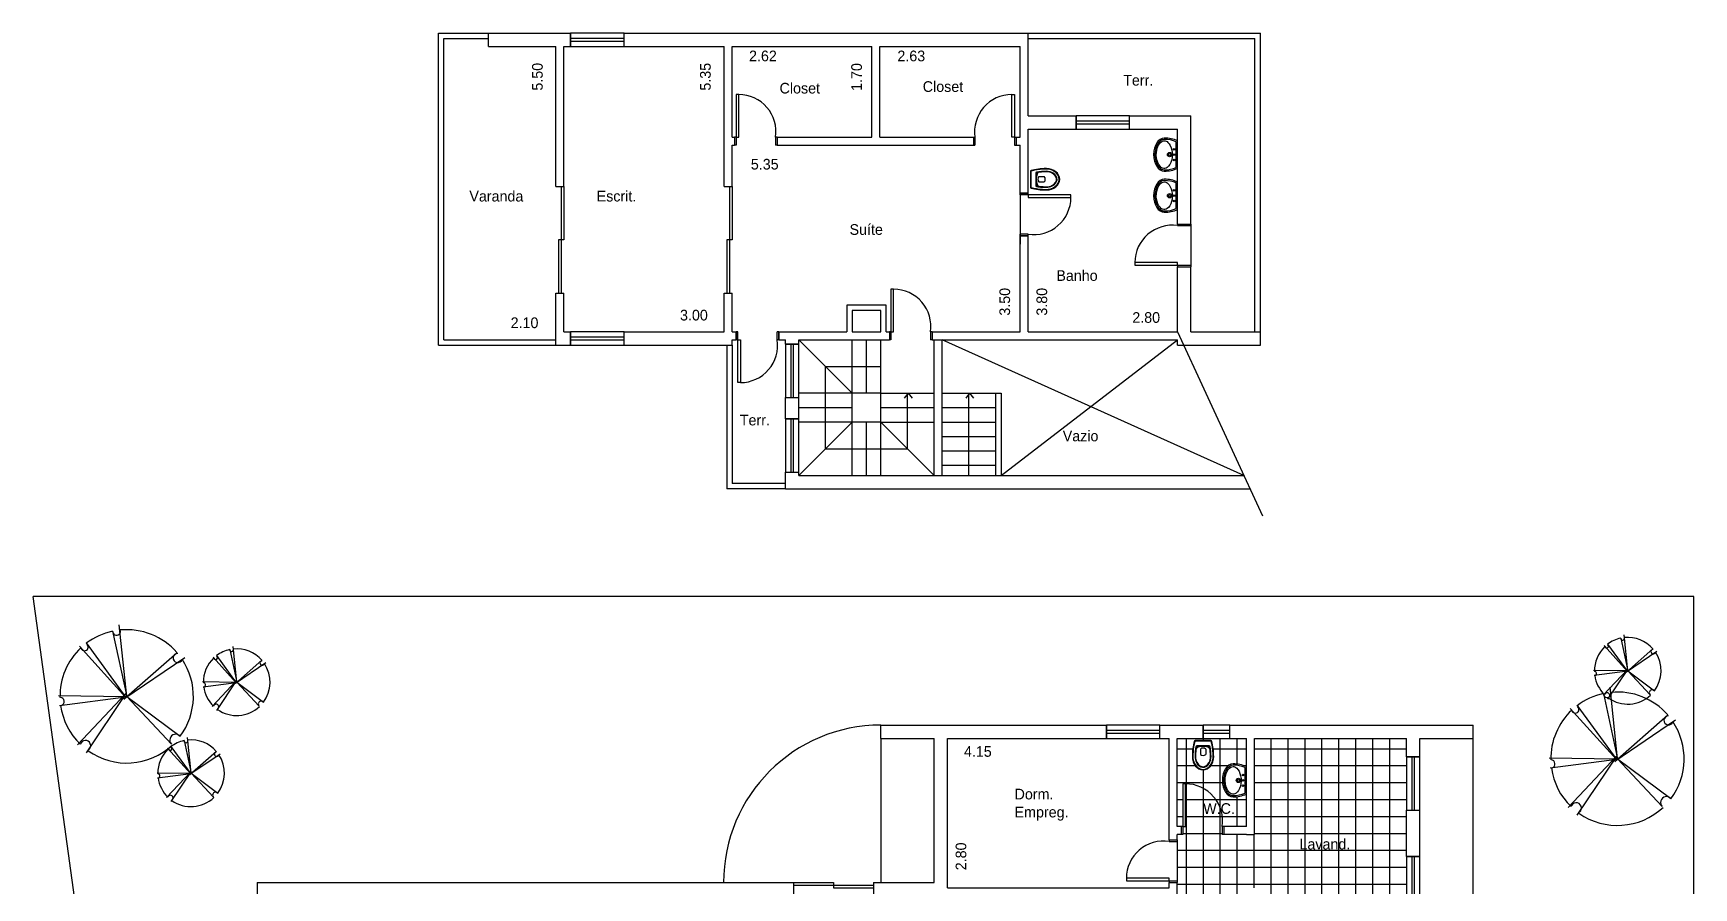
# Model space of a CAD drawing. Extents: x 1.9 to 40.3, y 0.1 to 41.
# Drawn here: x 1.94 to 33.06, y 25.03 to 41.05 of the extents above; entities that cross this region are included whole.
import ezdxf

# ---------------------------------------------------------------- set-up
doc = ezdxf.new("R2010")
doc.units = 0
doc.layers.get('0').update_dxf_attribs({"linetype": 'CONTINUOUS'})
doc.layers.get('DEFPOINTS').update_dxf_attribs({"linetype": 'CONTINUOUS'})
for name, color, linetype in [('ARV', 3, 'CONTINUOUS'), ('BLOCO', 5, 'CONTINUOUS'), ('BLOCOS', 5, 'CONTINUOUS'), ('CINZA', 8, 'CONTINUOUS'), ('HACHURA', 1, 'CONTINUOUS'), ('JARDIM', 3, 'CONTINUOUS'), ('PAREDE', 7, 'CONTINUOUS')]:
    doc.layers.add(name, color=color, linetype=linetype)
doc.styles.add('PADRÃO', font='', dxfattribs={"height": 0.2})
doc.styles.get('PADRÃO').set_extended_font_data('AvantGarde Bk BT')
doc.dimstyles.new('PADRÃOS', dxfattribs={"dimtxt": 0.15, "dimasz": 0.1, "dimexe": 1.25, "dimexo": 0.625, "dimgap": 0.1, "dimtad": 0, "dimjust": 1, "dimzin": 1, "dimdsep": 46, "dimtxsty": 'PADRÃO', "dimcen": 2.5, "dimse1": 1, "dimse2": 1, "dimsd1": 1, "dimsd2": 1, "dimclrt": 1, "dimadec": 0, "dimazin": 0, "dimtfac": 1, "dimtdec": 4, "dimtmove": 0, "dimatfit": 3, "dimfxl": 1, "dimtolj": 1, "dimtzin": 0, "dimarcsym": 0})

# ---------------------------------------------------------------- blocks, each defined once
blk = doc.blocks.new('SETA')
at = {"layer": 'PAREDE', "ltscale": 0.015}
for q in [(-0.07329951123824685, -0.09103539160554419), (0.07329951123824685, -0.09103539160554419)]:
    blk.add_line((0, 0), q, dxfattribs=at)
blk = doc.blocks.new('J1')
at = {"layer": 'BLOCO'}
for p, q in [((0, 0.25), (0, 0)), ((1, 0.25), (0, 0.25)), ((1, 0.1500000000000057), (0, 0.1500000000000057)), ((0, 0.09999999999999432), (1, 0.09999999999999432)), ((0, 0), (1, 0)), ((1, 0), (1, 0.25))]:
    blk.add_line(p, q, dxfattribs=at)
blk = doc.blocks.new('J50')
at = {"layer": 'BLOCO'}
for p, q in [((0, 0.25), (0, 0)), ((0.5, 0.25), (0, 0.25)), ((0.5, 0.1500000000000057), (0, 0.1500000000000057)), ((0, 0.09999999999999432), (0.5, 0.09999999999999432)), ((0, 0), (0.5, 0)), ((0.5, 0), (0.5, 0.25))]:
    blk.add_line(p, q, dxfattribs=at)
blk = doc.blocks.new('P80D15')
at = {"layer": 'BLOCO', "ltscale": 0.015}
for p, q in [((0, 0.1500000000000057), (0, 0)), ((0, 0.1500000000000341), (0.03000000000000114, 0.1500000000000341)), ((0, 2.842170943040401e-14), (0.03000000000000114, 0)), ((0.03000000000000114, 0.1500000000000057), (0.03000000000000114, 0)), ((0.7700000000000102, 0.1500000000000057), (0.7700000000000102, 0)), ((0.7700000000000102, 0.1500000000000057), (0.8000000000000114, 0.1500000000000057)), ((0.7699999999999818, 0), (0.8000000000000114, 0)), ((0.8000000000000114, 0.1500000000000057), (0.8000000000000114, 0))]:
    blk.add_line(p, q, dxfattribs=at)
at = {"layer": 'BLOCO'}
blk.add_lwpolyline([(0.7700000000000102, 0.1500000000000057), (0.7199999999999989, 0.1500000000000057), (0.7199999999999989, 0.950000000000017), (0.7700000000000102, 0.950000000000017)], close=True, dxfattribs=at)
at = {"layer": 'BLOCO', "ltscale": 0.015}
blk.add_arc((0.7199999999999989, 0.2524375000000134), 0.6975625000000036, 89.99999999999959, 188.444460412286, dxfattribs=at)
blk = doc.blocks.new('P80E15')
at = {"layer": 'BLOCO', "ltscale": 0.015}
for p, q in [((0.03000000000000114, 0.1500000000000057), (0, 0.1500000000000057)), ((0, 0.1500000000000057), (0, 0)), ((0.03000000000000114, 2.842170943040401e-14), (0, 0)), ((0.03000000000000114, 0.1500000000000057), (0.03000000000000114, 0)), ((0.8000000000000114, 0.1500000000000341), (0.7700000000000102, 0.1500000000000341)), ((0.7700000000000102, 0.1500000000000057), (0.7700000000000102, 0)), ((0.8000000000000114, 2.842170943040401e-14), (0.7700000000000102, 5.684341886080801e-14)), ((0.8000000000000114, 0.1500000000000057), (0.8000000000000114, 0))]:
    blk.add_line(p, q, dxfattribs=at)
at = {"layer": 'BLOCO'}
blk.add_lwpolyline([(0.03000000000000114, 0.1500000000000057), (0.0800000000000125, 0.1500000000000057), (0.0800000000000125, 0.950000000000017), (0.03000000000000114, 0.950000000000017)], close=True, dxfattribs=at)
at = {"layer": 'BLOCO', "ltscale": 0.015}
blk.add_arc((0.0800000000000125, 0.2524375000000134), 0.6975625000000036, 351.555539587714, 90.00000000000041, dxfattribs=at)
blk = doc.blocks.new('P80E25')
at = {"layer": 'BLOCO', "ltscale": 0.015}
for p, q in [((0.03000000000000114, 0.25), (0, 0.25)), ((0, 0.25), (0, 0)), ((0.8000000000000114, 2.842170943040401e-14), (0, 0)), ((0.03000000000000114, 0.25), (0.03000000000000114, 0)), ((0.8000000000000114, 0.2500000000000284), (0.7700000000000102, 0.2500000000000284)), ((0.7700000000000102, 0.25), (0.7700000000000102, 2.842170943040401e-14)), ((0.8000000000000114, 0.25), (0.8000000000000114, 2.842170943040401e-14))]:
    blk.add_line(p, q, dxfattribs=at)
at = {"layer": 'BLOCO'}
blk.add_lwpolyline([(0.03000000000000114, 0.25), (0.0800000000000125, 0.25), (0.0800000000000125, 1.050000000000011), (0.03000000000000114, 1.050000000000011)], close=True, dxfattribs=at)
at = {"layer": 'BLOCO', "ltscale": 0.015}
blk.add_arc((0.0800000000000125, 0.3524375000000077), 0.6975625000000036, 351.555539587714, 90.00000000000041, dxfattribs=at)
blk = doc.blocks.new('A_03')
at = {"layer": 'ARV'}
for p, q in [((-0.1642795977368223, 0.6668615598597967), (-0.032337625504681, 0.05443275957492233)), ((-0.032337625504681, 0.05443275957492233), (-0.1019798469358193, 0.7261946558607519)), ((-0.03968009613487311, 0.04386405184976638), (-0.4757783517417806, 0.5259454568575279)), ((-0.4134786009408344, 0.5556120048580055), (-0.03968009613487311, 0.04386405184976638)), ((-0.05748002493510285, 0.02903077784952757), (0.4409179814728645, 0.4666123608565726)), ((0.5121176966740109, 0.4146959018557368), (-0.05748002493510285, 0.02903077784952757)), ((-0.03968009613487311, 0.05128068884988579), (-0.6715775685449898, 0.0586973258500052)), ((-0.6626776041447897, -0.0303023181514277), (-0.03968009613487311, 0.05128068884988579)), ((-0.493578280542124, -0.4011341681573413), (-0.03968009613487311, 0.08094723685036342)), ((-0.03968009613487311, 0.08094723685036342), (-0.4134786009408344, -0.4753005381585353)), ((-0.032337625504681, 0.05443275957492233), (0.4676178746732944, -0.3195511611560278)), ((0.3875181950720048, -0.3937175311572219), (-0.032337625504681, 0.05443275957492233))]:
    blk.add_line(p, q, dxfattribs=at)
for centre, radius, start, end in [((-0.032337625504681, 0.05443275957492233), 0.625, 102.1580021321499, 127.2525657253544), ((-0.1274007985194316, 0.6640590258750763), 0.0369851325325624, 175.6542691674021, 19.69378780220451), ((-0.032337625504681, 0.05443275957492233), 0.625, 41.05407258653979, 95.53111248444131), ((-0.032337625504681, 0.05443275957492233), 0.625, 133.2426416252084, 180.9743240911506), ((-0.4268285475410494, 0.5158291639893946), 0.03342961899939723, 201.2820980855948, 48.27356464714219), ((0.4457326779623259, 0.4136262157234682), 0.04269394024099429, 89.20944815037899, 344.6285751873363), ((-0.032337625504681, 0.05443275957492233), 0.625, 323.20224696077, 33.82113850428491), ((-0.655096152989131, 0.006088647395870339), 0.03779840815212959, 285.684587972767, 88.0009588524843), ((-0.032337625504681, 0.05443275957492233), 0.625, 187.8759657920728, 225.8833292057394), ((0.4262195554180721, -0.3551779883457584), 0.05461768626331568, 40.71483655850493, 224.8799671179474), ((-0.4191915611808099, -0.4078929817018206), 0.04974913855978236, 310.6567489998404, 163.4448207669662), ((-0.032337625504681, 0.05443275957492233), 0.625, 234.6714608478307, 313.1329856187737)]:
    blk.add_arc(centre, radius, start, end, dxfattribs=at)
blk = doc.blocks.new('VASOSAN')
at = {"layer": 'BLOCOS'}
for p, q in [((-0.1449592708755176, 0.04000000000002046), (0.1449618675667352, 0.04000000000002046)), ((-0.144958964094414, 0.05000000000001137), (0.144958964094414, 0.05000000000001137)), ((-0.1156907586723577, 0.1400000000000148), (0.1156608751354042, 0.1400000000000148)), ((-0.1156899891503542, 0.1500000000000057), (0.1156563640565906, 0.1500000000000057)), ((-0.04999870165021036, 0.1999637913173729), (-0.04999870165021036, 0.300036208682684)), ((0.05000129834978395, 0.2000000000000171), (0.05000129834978395, 0.3000000000000398))]:
    blk.add_line(p, q, dxfattribs=at)
for centre, radius, start, end in [((-1.681254687468936e-05, 0.2500000000000284), 0.07072348561596478, 44.98962509969003, 134.9688828081831), ((-0.1449592708755176, 0.06000000000784667), 0.02, 195.5363314444965, 269.9999999879495), ((-0.1449589640944282, 0.0600000000000307), 0.01, 195.5346797106506, 270), ((-0.1156907586724003, 0.1599999999999966), 0.02, 189.3867869031125, 270.0000000001221), ((-0.1156899891503826, 0.1599999999999113), 0.01, 189.3843767903272, 270.0000000002443), ((-1.681254687468936e-05, 0.2500000000000284), 0.07072348561596478, 225.0311171918169, 315.01037490031), ((0.1156563640566048, 0.1599999999999397), 0.01, 269.9999999999185, 350.5758748885445), ((0.1156608751354185, 0.1600000000000534), 0.02, 269.9999999999593, 350.5771305827586), ((0.1449589640941156, 0.06000000000059913), 0.01, 270.0000000017912, 344.483103753554), ((0.1449618675666784, 0.06000000000008754), 0.02, 270.0000000001221, 344.463668535786)]:
    blk.add_arc(centre, radius, start, end, dxfattribs=at)
for centre, major_axis, ratio, start_param, end_param in [((1.298349786793551e-06, 0.3400000000000034), (0, 0.25), 0.8000000000000114, 4.71238898038469, 7.853981633974483), ((1.298349786793551e-06, 0.3400000000000034), (0, 0.5), 0.4000000000000057, 1.570796326794897, 2.178171401941273), ((1.298349786793551e-06, 0.3400000000000034), (0, 0.5), 0.4000000000000057, 4.10501390519934, 4.71238898038469), ((3.162615456631102e-06, 0.2000000000000171), (-0.1315416254084454, 0), 0.380107846735427, 0, 3.141592653589793)]:
    blk.add_ellipse(centre, major_axis=major_axis, ratio=ratio, start_param=start_param, end_param=end_param, dxfattribs=at)
for points, knots in [([(0.1900012983497845, 0.3400000000000034), (0.1900012983497845, 0.3848761319792686), (0.1797393390216371, 0.4296688513161939), (0.1275724019719462, 0.5345347987748141), (0.06728061332151469, 0.5774883381547511), (-0.05557463358574921, 0.5822833263597715), (-0.1176873313140447, 0.5442092108278018), (-0.1772271428546759, 0.4396819034496957), (-0.1899987016502109, 0.3899119131999385), (-0.1899987016502109, 0.3400000000000034)], [4.71238898038469, 4.71238898038469, 4.71238898038469, 4.71238898038469, 5.268704666077937, 5.268704666077937, 6.251971787216637, 6.251971787216637, 7.235238908355337, 7.235238908355337, 7.853981633974483, 7.853981633974483, 7.853981633974483, 7.853981633974483]), ([(-0.1899987016502109, 0.3400000000000034), (-0.1899987016502109, 0.2628456380244302), (-0.1826597402104682, 0.1857481592563204), (-0.1646350625580055, 0.0962993025843275), (-0.1598779088782436, 0.07633152029333701), (-0.1545936493339752, 0.05732178411361133)], [1.570796326794897, 1.570796326794897, 1.570796326794897, 1.570796326794897, 2.037455774227855, 2.037455774227855, 2.178171373096618, 2.178171373096618, 2.178171373096618, 2.178171373096618]), ([(0.1500012983497925, 0.3400000000000034), (0.1500012983497925, 0.3788440209133057), (0.1410350669412708, 0.4175642631073231), (0.09785548235792874, 0.5046356523495774), (0.05186252916044509, 0.5365242863162791), (-0.035906470330346, 0.5428969122828846), (-0.08268716521656927, 0.5186239494114204), (-0.136675398657502, 0.4336095243094746), (-0.1499987016502189, 0.3869668551708401), (-0.1499987016502189, 0.3400000000000034)], [4.71238898038469, 4.71238898038469, 4.71238898038469, 4.71238898038469, 5.267303564860582, 5.267303564860582, 6.225165062483076, 6.225165062483076, 7.18302656010557, 7.18302656010557, 7.853981633974483, 7.853981633974483, 7.853981633974483, 7.853981633974483]), ([(0.1400012983497874, 0.3400000000000034), (0.1400012983497874, 0.3772837390730786), (0.1313244408788421, 0.4146147677288923), (0.08614040026922964, 0.5057958350239744), (0.03502463044166859, 0.5349710805647021), (-0.04931088296146413, 0.5246485128546965), (-0.08846614740087944, 0.4978919085569657), (-0.1301770436703151, 0.4186244413023701), (-0.139998701650228, 0.3793231752999873), (-0.139998701650228, 0.3400000000000034)], [4.71238898038469, 4.71238898038469, 4.71238898038469, 4.71238898038469, 5.266984672173268, 5.266984672173268, 6.376176055750425, 6.376176055750425, 7.268653195712185, 7.268653195712185, 7.853981633974483, 7.853981633974483, 7.853981633974483, 7.853981633974483]), ([(0.1255213970934932, 0.158362586435743), (0.1304959230626253, 0.1883329397418549), (0.1342856674288981, 0.2197754344096836), (0.1388984311594896, 0.280892952358073), (0.1400012983497874, 0.3104504303007616), (0.1400012983497874, 0.3400000000000034)], [4.319424209334854, 4.319424209334854, 4.319424209334854, 4.319424209334854, 4.526146784234752, 4.526146784234752, 4.71238898038469, 4.71238898038469, 4.71238898038469, 4.71238898038469]), ([(0.1353910129756457, 0.1567256052765629), (0.1406375926198677, 0.1883393074453181), (0.1445703338030171, 0.2215366219332111), (0.1489940345178695, 0.2833246268364178), (0.1500012983497925, 0.3116621455754114), (0.1500012983497925, 0.3400000000000034)], [4.319414935773391, 4.319414935773391, 4.319414935773391, 4.319414935773391, 4.53527739023095, 4.53527739023095, 4.71238898038469, 4.71238898038469, 4.71238898038469, 4.71238898038469]), ([(0.1545944801337669, 0.0573247746568768), (0.1714080019636555, 0.1178830224408784), (0.1827947395838834, 0.188231392050767), (0.1891612343353728, 0.2873542333339003), (0.1900012983497845, 0.3136769834079587), (0.1900012983497845, 0.3400000000000034)], [4.105016649121983, 4.105016649121983, 4.105016649121983, 4.105016649121983, 4.553177186481221, 4.553177186481221, 4.71238898038469, 4.71238898038469, 4.71238898038469, 4.71238898038469])]:
    blk.add_open_spline(points, degree=3, knots=knots, dxfattribs=at)
for points in [[(-0.1499987016502189, 0.3400000000000034), (-0.1499987016502189, 0.2771333061211863), (-0.1449377691834997, 0.2142947379843179), (-0.1354229546785177, 0.1567380311504962)], [(-0.1399987016502138, 0.3400000000000034), (-0.1399987016502138, 0.2776703725988909), (-0.1349701841103865, 0.2153313553609451), (-0.1255561557510418, 0.1583694305881238)]]:
    blk.add_open_spline(points, degree=3, dxfattribs=at)
blk = doc.blocks.new('LAVAT')
at = {"layer": 'BLOCOS'}
for p, q in [((-0.2573623180961135, 0), (0.2573623180960993, 0)), ((-0.2410322495695425, 0.02500000000000568), (0.2410322495695283, 0.02500000000000568))]:
    blk.add_line(p, q, dxfattribs=at)
for centre, radius in [((-0.09999999999999432, 0.06499999999999773), 0.015), ((-2.842170943040401e-14, 0.1500000000000057), 0.04), ((-2.842170943040401e-14, 0.1500000000000057), 0.02), ((0, 0.06499999999999773), 0.015), ((0.09999999999999432, 0.06499999999999773), 0.015)]:
    blk.add_circle(centre, radius, dxfattribs=at)
for centre, radius, start, end in [((0.3099999999999739, 0.25), 0.6200000000000045, 180, 203.779994731564), ((0.3099999999999739, 0.25), 0.5951987399818819, 180.0000000000055, 202.2113997706397), ((-0.3099999999999739, 0.25), 0.5951987399818819, 337.7886002293573, 359.9999999999946), ((-0.3099999999999739, 0.25), 0.6200000000000045, 336.2200052684331, 7.016477563892661e-15)]:
    blk.add_arc(centre, radius, start, end, dxfattribs=at)
blk.add_ellipse((-2.842170943040401e-14, 0.25), major_axis=(0.3100000000000023, 0), ratio=0.645161290322576, start_param=0, end_param=3.141592653589793, dxfattribs=at)
for points, knots in [([(0.2849999999999824, 0.2500000000000284), (0.2849999999999682, 0.300317964642403), (0.2452497040517159, 0.3541887687748044), (0.1008916727811169, 0.4227595909021034), (3.167234224576987e-05, 0.4339558931305021), (-0.1743068501371283, 0.3989778962069579), (-0.2442601782461509, 0.3532994974840165), (-0.2803506487652356, 0.2860131679577762), (-0.2851229441039038, 0.2679846562883483), (-0.285198739981908, 0.2499999999999716)], [0, 0, 0, 0, 0.9361481793933827, 0.9361481793933827, 1.872296358786765, 1.872296358786765, 2.808444538180148, 2.808444538180148, 3.13938546545754, 3.13938546545754, 3.13938546545754, 3.13938546545754]), ([(0.2599999999999625, 0.2500000000000284), (0.2599999999999625, 0.2784978981889878), (0.242078010852012, 0.3126567214920613), (0.1643569005752425, 0.3704649949829673), (0.1030052039381815, 0.3920693254798095), (-0.02877373062847255, 0.4037223597623836), (-0.0976825814684048, 0.3936467971219031), (-0.2034406750199054, 0.3477822861136133), (-0.2396263539294523, 0.3143366745038918), (-0.2661732608932681, 0.2526194074667387), (-0.2627272874450739, 0.2240541362115209), (-0.2158391141528142, 0.162032776211305), (-0.168127663237712, 0.1314918993692231), (-0.04805875393354597, 0.09792981637818343), (0.02266607553652022, 0.095757041570522), (0.1477154277714732, 0.1225128520000851), (0.2007272141554637, 0.1503951910720218), (0.2508407150234859, 0.2045307616155014), (0.2599999999999767, 0.2286312563089723), (0.2599999999999625, 0.2500000000000284)], [0, 0, 0, 0, 0.718091798041799, 0.718091798041799, 1.436183596083598, 1.436183596083598, 2.154275394125397, 2.154275394125397, 2.872367192167196, 2.872367192167196, 3.590458990208995, 3.590458990208995, 4.308550788250794, 4.308550788250794, 5.026642586292593, 5.026642586292593, 5.744734384334392, 5.744734384334392, 6.283185307179586, 6.283185307179586, 6.283185307179586, 6.283185307179586])]:
    blk.add_open_spline(points, degree=3, knots=knots, dxfattribs=at)
blk = doc.blocks.new('*D28')
at = {"layer": 'DEFPOINTS', "color": 0, "linetype": 'ByBlock', "ltscale": 0.015}
for p in [(153.880258217365, 158.2608047882323), (153.880258217365, 157.9920569253073), (156.680258217365, 157.9920569253074)]:
    blk.add_point(p, dxfattribs=at)
at = {"color": 1, "linetype": 'ByBlock', "ltscale": 0.015, "insert": (156.0911785470354, 158.2608047882323), "char_height": 0.2, "attachment_point": 5, "style": 'PADRÃO'}
blk.add_mtext('\\A1;2.80', dxfattribs=at)
blk = doc.blocks.new('*D29')
at = {"layer": 'DEFPOINTS', "color": 0, "linetype": 'ByBlock', "ltscale": 0.015}
for p in [(153.880258217365, 161.7920569253073), (154.1366863640837, 161.7920569253073), (153.880258217365, 157.9920569253073)]:
    blk.add_point(p, dxfattribs=at)
at = {"color": 1, "linetype": 'ByBlock', "ltscale": 0.015, "insert": (154.1366863640837, 158.5567547275051), "char_height": 0.2, "attachment_point": 5, "rotation": 90, "style": 'PADRÃO'}
blk.add_mtext('\\A1;3.80', dxfattribs=at)
blk = doc.blocks.new('*D30')
at = {"layer": 'DEFPOINTS', "color": 0, "linetype": 'ByBlock', "ltscale": 0.015}
for p in [(148.330258217365, 163.3420569253073), (150.9523130632824, 163.3420569253073), (150.9523130632824, 163.1643175861527)]:
    blk.add_point(p, dxfattribs=at)
at = {"color": 1, "linetype": 'ByBlock', "ltscale": 0.015, "insert": (148.9087609646177, 163.1643175861527), "char_height": 0.2, "attachment_point": 5, "style": 'PADRÃO'}
blk.add_mtext('\\A1;2.62', dxfattribs=at)
blk = doc.blocks.new('*D31')
at = {"layer": 'DEFPOINTS', "color": 0, "linetype": 'ByBlock', "ltscale": 0.015}
for p in [(151.1023130632825, 163.3420569253073), (153.730258217365, 163.3420569253073), (153.730258217365, 163.1643175861527)]:
    blk.add_point(p, dxfattribs=at)
at = {"color": 1, "linetype": 'ByBlock', "ltscale": 0.015, "insert": (151.6891262500956, 163.1643175861527), "char_height": 0.2, "attachment_point": 5, "style": 'PADRÃO'}
blk.add_mtext('\\A1;2.63', dxfattribs=at)
blk = doc.blocks.new('*D32')
at = {"layer": 'DEFPOINTS', "color": 0, "linetype": 'ByBlock', "ltscale": 0.015}
for p in [(150.9523130632824, 163.3420569253073), (150.6653017337377, 161.6420569253073), (150.9523130632824, 161.6420569253073)]:
    blk.add_point(p, dxfattribs=at)
at = {"color": 1, "linetype": 'ByBlock', "ltscale": 0.015, "insert": (150.6653017337377, 162.7708343978348), "char_height": 0.2, "attachment_point": 5, "rotation": 90, "style": 'PADRÃO'}
blk.add_mtext('\\A1;1.70', dxfattribs=at)
blk = doc.blocks.new('*D33')
at = {"layer": 'DEFPOINTS', "color": 0, "linetype": 'ByBlock', "ltscale": 0.015}
for p in [(148.3762747653629, 161.4920569253073), (153.730258217365, 161.4920569253073), (153.730258217365, 161.1347757264462)]:
    blk.add_point(p, dxfattribs=at)
at = {"color": 1, "linetype": 'ByBlock', "ltscale": 0.015, "insert": (148.9428269631651, 161.1347757264462), "char_height": 0.2, "attachment_point": 5, "style": 'PADRÃO'}
blk.add_mtext('\\A1;5.35', dxfattribs=at)
blk = doc.blocks.new('*D34')
at = {"layer": 'DEFPOINTS', "color": 0, "linetype": 'ByBlock', "ltscale": 0.015}
for p in [(153.4416289163429, 161.4920569253073), (153.730258217365, 161.4920569253073), (153.730258217365, 157.9920569253073)]:
    blk.add_point(p, dxfattribs=at)
at = {"color": 1, "linetype": 'ByBlock', "ltscale": 0.015, "insert": (153.4416289163429, 158.5567547275051), "char_height": 0.2, "attachment_point": 5, "rotation": 90, "style": 'PADRÃO'}
blk.add_mtext('\\A1;3.50', dxfattribs=at)
blk = doc.blocks.new('*D35')
at = {"layer": 'DEFPOINTS', "color": 0, "linetype": 'ByBlock', "ltscale": 0.015}
for p in [(148.1802582173649, 163.3420569253073), (147.8317305203841, 157.9920569253073), (148.180258217365, 157.9920569253073)]:
    blk.add_point(p, dxfattribs=at)
at = {"color": 1, "linetype": 'ByBlock', "ltscale": 0.015, "insert": (147.8317305203841, 162.7755047275051), "char_height": 0.2, "attachment_point": 5, "rotation": 90, "style": 'PADRÃO'}
blk.add_mtext('\\A1;5.35', dxfattribs=at)
blk = doc.blocks.new('*D36')
at = {"layer": 'DEFPOINTS', "color": 0, "linetype": 'ByBlock', "ltscale": 0.015}
for p in [(142.930258217365, 158.1619257146788), (142.930258217365, 157.8420569253073), (145.030258217365, 157.8420569253073)]:
    blk.add_point(p, dxfattribs=at)
at = {"color": 1, "linetype": 'ByBlock', "ltscale": 0.015, "insert": (144.4411785470353, 158.1619257146788), "char_height": 0.2, "attachment_point": 5, "style": 'PADRÃO'}
blk.add_mtext('\\A1;2.10', dxfattribs=at)
blk = doc.blocks.new('*D37')
at = {"layer": 'DEFPOINTS', "color": 0, "linetype": 'ByBlock', "ltscale": 0.015}
for p in [(145.0302582173649, 163.3420569253073), (144.6833181985983, 157.8420569253073), (145.030258217365, 157.8420569253073)]:
    blk.add_point(p, dxfattribs=at)
at = {"color": 1, "linetype": 'ByBlock', "ltscale": 0.015, "insert": (144.6833181985983, 162.7756420901425), "char_height": 0.2, "attachment_point": 5, "rotation": 90, "style": 'PADRÃO'}
blk.add_mtext('\\A1;5.50', dxfattribs=at)
blk = doc.blocks.new('*D38')
at = {"layer": 'DEFPOINTS', "color": 0, "linetype": 'ByBlock', "ltscale": 0.015}
for p in [(145.180258217365, 158.3048511749304), (145.180258217365, 157.9920569253073), (148.180258217365, 157.9920569253073)]:
    blk.add_point(p, dxfattribs=at)
at = {"color": 1, "linetype": 'ByBlock', "ltscale": 0.015, "insert": (147.6155604151672, 158.3048511749304), "char_height": 0.2, "attachment_point": 5, "style": 'PADRÃO'}
blk.add_mtext('\\A1;3.00', dxfattribs=at)
blk = doc.blocks.new('*D39')
at = {"layer": 'DEFPOINTS', "color": 0, "linetype": 'ByBlock', "ltscale": 0.015}
for p in [(152.3702582173651, 150.3700406523142), (156.5202582173651, 150.3700406523142), (156.5202582173651, 150.124489027353)]:
    blk.add_point(p, dxfattribs=at)
at = {"color": 1, "linetype": 'ByBlock', "ltscale": 0.015, "insert": (152.9365356898926, 150.124489027353), "char_height": 0.2, "attachment_point": 5, "style": 'PADRÃO'}
blk.add_mtext('\\A1;4.15', dxfattribs=at)
blk = doc.blocks.new('*D40')
at = {"layer": 'DEFPOINTS', "color": 0, "linetype": 'ByBlock', "ltscale": 0.015}
for p in [(152.3702582173651, 150.3700406523142), (152.6212541815761, 150.3700406523142), (152.3702582173651, 147.5700406523143)]:
    blk.add_point(p, dxfattribs=at)
at = {"color": 1, "linetype": 'ByBlock', "ltscale": 0.015, "insert": (152.6212541815761, 148.159120322644), "char_height": 0.2, "attachment_point": 5, "rotation": 90, "style": 'PADRÃO'}
blk.add_mtext('\\A1;2.80', dxfattribs=at)
blk = doc.blocks.new('*D41')
at = {"layer": 'DEFPOINTS', "color": 0, "linetype": 'ByBlock', "ltscale": 0.015}
for p in [(159.3940474884283, 150.3700406523142), (160.9702582173651, 150.3700406523142), (160.9702582173651, 146.0200406523143)]:
    blk.add_point(p, dxfattribs=at)
at = {"color": 1, "linetype": 'ByBlock', "ltscale": 0.015, "insert": (159.3940474884283, 146.5863181248417), "char_height": 0.2, "attachment_point": 5, "rotation": 90, "style": 'PADRÃO'}
blk.add_mtext('\\A1;4.35', dxfattribs=at)

msp = doc.modelspace()

# ---------------------------------------------------------------- hatches: boundary and pattern name
at = {"layer": 'HACHURA', "ltscale": 0.015}
h = msp.add_hatch(dxfattribs=at)
h.set_pattern_fill('NET', color=256, scale=0.1, style=0)
h.set_pattern_definition([(0, (-133.2898486393132, -122.5427102751006), (0, 0.3175), []), (90, (-133.2898486393132, -122.5427102751006), (-0.3175, 1.944062586693024e-17), [])])
h.paths.add_polyline_path([(24.22619657622877, 26.02733037721356), (24.22619657622877, 26.17733037721354, 0.4580704259902383), (23.53619657622878, 26.97733037721358), (23.53619657622877, 26.17733037721356), (23.48619657622876, 26.17733037721356), (23.48619657622876, 26.02733037721359), (23.45619657622876, 26.02733037721356), (23.38040957805183, 26.02733037721353), (23.38040957805183, 25.92587368005579), (23.38040957805177, 25.89587368005576), (23.38040957805183, 25.15587368005575), (23.38040957805183, 25.12587368005575), (23.38040957805183, 24.57733037721357), (24.68040957805183, 24.57733037721354), (24.68040957805187, 25.0273303772135), (24.83040957805181, 25.02733037721348), (24.83040957805184, 24.42733037721354), (23.38040957805182, 24.42733037721356), (23.38040957805182, 23.47733037721363), (23.46568250012001, 23.47733037721366), (23.49568250011998, 23.4773303772136), (23.49568250011998, 24.27733037721361), (23.54568250011994, 24.27733037721362, -0.458070425990236), (24.23568250012, 23.47733037721363), (24.26568250011999, 23.47733037721363), (27.68040957805184, 23.47733037721363), (27.68040957805184, 23.55180016147412), (27.68040957805187, 23.58180016147412), (26.88040957805185, 23.58180016147412), (26.88040957805185, 23.63180016147418, -0.4580704259901926), (27.68040957805184, 24.32180016147414), (27.68040957805184, 24.35180016147413), (27.68040957805184, 24.61264452537361), (27.68040957805184, 25.61264452537361), (27.68040957805184, 26.48446954010964), (27.68040957805184, 27.48446954010964), (27.68040957805184, 27.8273303772136), (24.83040957805185, 27.8273303772136), (24.83040957805182, 26.02733037721353), (24.68040957805184, 26.02733037721353), (24.25619657622875, 26.02733037721356)])
edge = h.paths.add_edge_path()
edge.add_line((24.22619657622878, 26.17733037721359), (24.25619657622877, 26.17733037721359))
edge.add_line((24.25619657622877, 26.17733037721359), (24.68040957805184, 26.17733037721353))
edge.add_line((24.68040957805184, 26.17733037721353), (24.68040957805184, 26.78399327153506))
edge.add_arc((24.43040957805184, 27.35135558963523), 0.6200000000000047, 269.99999999999966, 293.7799947314119, ccw=False)
edge.add_ellipse((24.43040957805184, 27.04135558963523), major_axis=(1.898139848424699e-17, 0.3100000000000023), ratio=0.645161290322576, start_angle=0, end_angle=180, ccw=False)
edge.add_arc((24.43040957805184, 26.73135558963529), 0.6200000000000017, 66.22000526858801, 89.99999999996061, ccw=False)
edge.add_line((24.68040957805184, 27.29871790773546), (24.68040957805184, 27.8273303772136))
edge.add_line((24.68040957805184, 27.8273303772136), (24.36622211773403, 27.8273303772136))
edge.add_line((24.36622211773403, 27.8273303772136), (23.86622211773403, 27.82733037721357))
edge.add_line((23.86622211773403, 27.82733037721357), (23.38040957805183, 27.82733037721357))
edge.add_line((23.38040957805183, 27.82733037721357), (23.38040957805182, 26.17733037721354))
edge.add_line((23.38040957805182, 26.17733037721354), (23.45619657622876, 26.17733037721354))
edge.add_line((23.45619657622876, 26.17733037721354), (23.48619657622876, 26.17733037721356))
edge.add_line((23.48619657622876, 26.17733037721356), (23.48619657622876, 26.97733037721357))
edge.add_line((23.48619657622876, 26.97733037721357), (23.53619657622873, 26.97733037721358))
edge.add_arc((23.53619657622878, 26.27976787721357), 0.6975625000000024, -8.444460412283718, 90.00000000000409, ccw=False)
edge = h.paths.add_edge_path(flags=17)
edge.add_ellipse((23.86622081938422, 27.48733037721357), major_axis=(-1.468555908389763e-14, -0.25), ratio=0.8000000000000114, start_angle=270, end_angle=450)
edge.add_ellipse((23.86622081938422, 27.48733037721357), major_axis=(-2.937111816779525e-14, -0.5), ratio=0.4000000000000057, start_angle=90, end_angle=124.8000283873286)
edge.add_arc((24.01118138860736, 27.76733037721354), 0.01999999999999965, 15.53633194848147, 89.99999999376102)
edge.add_line((24.01118138860954, 27.78733037721354), (23.72126025016734, 27.78733037721356))
edge.add_arc((23.72126025016736, 27.76733037721356), 0.01999999999999858, 90.00000000005089, 164.4636685414731)
edge.add_ellipse((23.86622081938422, 27.48733037721357), major_axis=(-2.937111816779525e-14, -0.5), ratio=0.4000000000000057, start_angle=235.1999716104384, end_angle=270)
h.paths.add_polyline_path([(27.68040957805184, 24.32180016147413), (27.93040957805184, 24.32180016147413), (27.93040957805184, 24.35180016147413), (27.68040957805184, 24.35180016147413)])
h.paths.add_polyline_path([(25.9502153326315, 23.72733037721364), (25.9502153326315, 24.35988532226858), (26.25818236559854, 24.35988532226858), (26.25818236559854, 23.72733037721364)], flags=24)
h.paths.add_polyline_path([(23.81360418775501, 26.35780751163538), (24.52610418775501, 26.35780751163538), (24.52610418775501, 26.66975806108593), (23.81360418775501, 26.66975806108593)], flags=25)
h.paths.add_polyline_path([(25.60672009590133, 25.69109190682297), (26.74868438161562, 25.69109190682297), (26.74868438161562, 25.99706718154825), (25.60672009590133, 25.99706718154825)], flags=24)

# ---------------------------------------------------------------- linework, layer by layer
at = {"layer": 'BLOCO', "ltscale": 0.015}
for p, q in [((11.84040957805175, 38.17634544018568), (11.84040957805175, 36.17634544018568)), ((11.89040957805176, 38.17634544018568), (11.89040957805176, 37.17634544018568)), ((14.99040957805173, 38.17634544018571), (14.99040957805173, 36.17634544018571)), ((15.04040957805174, 38.17634544018571), (15.04040957805174, 37.17634544018571)), ((11.79040957805174, 37.17634544018568), (11.79040957805174, 36.17634544018568)), ((11.89040957805176, 37.17634544018568), (11.79040957805174, 37.17634544018568)), ((14.94040957805171, 37.17634544018571), (14.94040957805171, 36.17634544018571)), ((15.04040957805174, 37.17634544018571), (14.94040957805171, 37.17634544018571)), ((23.45619657622873, 26.17733037721354), (23.45619657622873, 26.02733037721353)), ((24.25619657622875, 26.17733037721354), (24.25619657622875, 26.02733037721353)), ((16.18873642631257, 25.12733037721367), (16.93873642631254, 25.12733037721364)), ((16.18873642631257, 25.07733037721366), (17.68873642631254, 25.07733037721366)), ((16.93873642631254, 25.12733037721367), (16.93873642631254, 25.02733037721364)), ((16.93873642631254, 25.02733037721362), (17.68873642631254, 25.02733037721364))]:
    msp.add_line(p, q, dxfattribs=at)
at = {"layer": 'CINZA', "ltscale": 0.015}
for p, q in [((24.63014870848664, 32.7593466502066), (18.98040957805176, 35.29934665020667)), ((20.08040957805179, 32.75934665020662), (23.39040957805176, 35.29934665020667)), ((17.83040957805181, 27.8273303772136), (17.83040957805184, 25.12733037721367)), ((28.93040957805184, 17.32733037721357), (28.93040957805184, 27.8273303772136)), ((6.140409578051731, 25.12733037721361), (6.140409578052271, 20.52733037721356))]:
    msp.add_line(p, q, dxfattribs=at)
msp.add_arc((17.83040957805184, 25.12733037721367), 2.949999999999903, 90.00000000000165, 180, dxfattribs=at)
at = {"layer": 'HACHURA', "ltscale": 0.015}
for p, q in [((20.44040957805177, 38.02093906049956), (20.44040957805174, 37.0918981920787)), ((23.64040957805167, 37.44158193676392), (23.64040957805173, 36.67158193676391)), ((23.38040957805183, 25.89587368005576), (23.38040957805183, 25.15587368005575))]:
    msp.add_line(p, q, dxfattribs=at)
at = {"layer": 'PAREDE', "ltscale": 0.015}
for p, q in [((9.540409578051708, 41.0493466502067), (12.01558051409376, 41.04934665020673)), ((9.540409578051793, 35.19934665020668), (9.54040957805168, 41.0493466502067)), ((9.64040957805176, 35.2993466502067), (9.640409578051674, 40.94934665020671)), ((9.640409578051674, 40.94934665020671), (10.47656347833345, 40.94934665020671)), ((10.47656347833345, 40.79934665020667), (10.47656347833345, 41.0493466502067)), ((10.47656347833345, 40.79934665020667), (11.7404095780517, 40.79934665020667)), ((11.7404095780517, 38.17634544018566), (11.7404095780517, 40.79934665020667)), ((11.8904095780517, 40.79934665020667), (12.01558051409376, 40.79934665020667)), ((11.8904095780517, 38.17634544018568), (11.89040957805167, 40.79934665020662)), ((11.89040957805173, 38.17634544018568), (11.8904095780517, 40.79934665020667)), ((12.01558051409376, 40.79934665020667), (12.01558051409376, 41.0493466502067)), ((13.01558051409376, 40.79934665020667), (13.01558051409376, 41.0493466502067)), ((13.01558051409376, 41.04934665020673), (20.59040957805172, 41.04934665020676)), ((13.01558051409376, 40.79934665020667), (14.89040957805167, 40.7993466502067)), ((14.8904095780517, 38.17634544018571), (14.89040957805167, 40.79934665020667)), ((15.04040957805171, 40.79934665020667), (17.66246442396923, 40.7993466502067)), ((15.04040957805177, 39.09934665020671), (15.04040957805171, 40.79934665020664)), ((17.6624644239692, 39.09934665020668), (17.6624644239692, 40.79934665020667)), ((17.8124644239692, 39.09934665020668), (17.8124644239692, 40.79934665020667)), ((17.8124644239692, 40.7993466502067), (20.44040957805174, 40.79934665020667)), ((20.44040957805177, 39.09934665020668), (20.44040957805171, 40.79934665020667)), ((20.59040957805178, 39.49934665020666), (20.59040957805172, 41.04934665020676)), ((20.59040957805172, 41.04934665020676), (24.94040957805174, 41.04934665020676)), ((20.59040957805172, 40.94934665020676), (24.84040957805172, 40.94934665020676)), ((24.84040957805178, 35.44934665020671), (24.84040957805172, 40.94934665020676)), ((24.94040957805177, 35.19934665020673), (24.94040957805174, 41.04934665020676)), ((20.59040957805178, 39.49934665020666), (21.48637300924756, 39.49934665020666)), ((20.59040957805175, 39.24934665020669), (21.48637300924756, 39.24934665020666)), ((20.59040957805169, 38.05093906049953), (20.59040957805172, 39.24934665020669)), ((21.48637300924756, 39.24934665020666), (21.48637300924756, 39.49934665020666)), ((22.48637300924756, 39.24934665020666), (22.48637300924756, 39.49934665020666)), ((22.48637300924756, 39.49934665020666), (23.6404095780517, 39.49934665020666)), ((22.48637300924756, 39.24934665020666), (23.3904095780517, 39.24934665020663)), ((23.39040957805173, 37.47158193676393), (23.3904095780517, 39.24934665020663)), ((23.6404095780517, 37.47158193676393), (23.6404095780517, 39.49934665020666)), ((15.04040957805179, 39.09934665020668), (15.08642612604962, 39.09934665020668)), ((15.04040957805179, 38.94934665020668), (15.08642612604962, 38.94934665020668)), ((15.04040957805174, 38.17634544018571), (15.04040957805174, 38.94934665020665)), ((15.08642612604962, 39.09934665020668), (15.08642612604962, 38.94934665020668)), ((15.88642612604963, 39.09934665020668), (15.88642612604963, 38.94934665020668)), ((15.88642612604963, 39.09934665020668), (17.6624644239692, 39.09934665020668)), ((15.8864261260496, 38.94934665020668), (19.56267036152724, 38.94934665020668)), ((17.8124644239692, 39.09934665020668), (19.56267036152724, 39.09934665020666)), ((19.56267036152724, 39.09934665020668), (19.56267036152724, 38.94934665020668)), ((20.36267036152725, 39.09934665020668), (20.36267036152725, 38.94934665020668)), ((20.36267036152722, 39.09934665020666), (20.44040957805174, 39.09934665020668)), ((20.36267036152725, 38.94934665020668), (20.44040957805174, 38.94934665020668)), ((20.44040957805174, 38.05093906049956), (20.44040957805174, 38.94934665020665)), ((11.74040957805173, 38.17634544018568), (11.89040957805176, 38.17634544018568)), ((14.89040957805173, 38.17634544018574), (15.04040957805177, 38.17634544018574)), ((20.44040957805177, 38.05093906049956), (20.59040957805172, 38.05093906049956)), ((23.39040957805176, 37.47158193676393), (23.64040957805173, 37.47158193676393)), ((20.44040957805177, 35.44934665020671), (20.44040957805174, 37.25093906049958)), ((20.44040957805177, 37.25093906049955), (20.59040957805172, 37.25093906049955)), ((20.59040957805175, 35.44934665020668), (20.59040957805169, 37.25093906049955)), ((23.39040957805179, 35.44934665020679), (23.39040957805176, 36.67158193676389)), ((23.39040957805176, 36.67158193676391), (23.64040957805173, 36.67158193676391)), ((23.64040957805176, 35.44934665020671), (23.6404095780517, 36.67158193676391)), ((11.74040957805175, 35.44934665020665), (11.74040957805175, 36.17634544018568)), ((11.74040957805173, 35.19934665020671), (11.7404095780517, 36.17634544018568)), ((11.74040957805173, 36.17634544018568), (11.89040957805176, 36.17634544018568)), ((11.89040957805176, 35.44934665020665), (11.89040957805176, 36.17634544018568)), ((11.89040957805176, 35.44934665020662), (11.89040957805173, 36.17634544018568)), ((14.89040957805176, 35.44934665020668), (14.89040957805173, 36.17634544018574)), ((14.89040957805173, 36.17634544018574), (15.04040957805177, 36.17634544018574)), ((15.04040957805179, 35.44934665020668), (15.04040957805177, 36.17634544018571)), ((9.540409578051793, 35.19934665020668), (12.01558051409376, 35.19934665020668)), ((9.64040957805176, 35.2993466502067), (11.74040957805173, 35.2993466502067)), ((11.89040957805176, 35.44934665020668), (12.01558051409376, 35.44934665020668)), ((12.01558051409376, 35.19934665020668), (12.01558051409376, 35.44934665020671)), ((13.01558051409376, 35.19934665020668), (13.01558051409376, 35.44934665020671)), ((13.01558051409376, 35.44934665020668), (14.89040957805176, 35.44934665020668)), ((13.01558051409376, 35.19934665020668), (15.04040957805179, 35.19934665020668)), ((14.9404095780518, 35.19934665020668), (14.9404095780518, 32.50934665020665)), ((15.04040957805179, 35.44934665020668), (15.11746276579234, 35.44934665020665)), ((15.04040957805179, 35.29934665020667), (15.11746276579234, 35.29934665020667)), ((15.04040957805179, 35.19934665020668), (15.04040957805179, 35.29934665020667)), ((15.04040957805179, 35.19934665020668), (15.04040957805179, 32.60934665020665)), ((15.11746276579234, 35.44934665020668), (15.11746276579234, 35.29934665020667)), ((15.91746276579235, 35.44934665020668), (15.91746276579235, 35.29934665020667)), ((15.91746276579235, 35.44934665020665), (17.19040957805177, 35.44934665020668)), ((15.91746276579235, 35.29934665020667), (16.04040957805179, 35.29934665020667)), ((16.04040957805179, 35.21830957807566), (16.04040957805179, 35.29934665020664)), ((16.04040957805179, 35.21830957807566), (16.29040957805177, 35.21830957807566)), ((16.29040957805177, 35.29934665020667), (17.98836040718982, 35.29934665020667)), ((16.29040957805177, 35.29934665020667), (17.29040957805177, 34.2993466502067)), ((16.29040957805177, 35.21830957807569), (16.29040957805177, 35.29934665020667)), ((17.29040957805177, 35.44934665020668), (17.82530667072473, 35.44934665020668)), ((17.29040957805177, 32.75934665020665), (17.29040957805177, 35.29934665020667)), ((17.56040957805175, 34.29934665020667), (17.56040957805178, 35.29934665020667)), ((17.83040957805179, 34.29934665020667), (17.83040957805179, 35.29934665020667)), ((17.92530667072467, 35.44934665020668), (17.98836040718982, 35.44934665020668)), ((17.98836040718982, 35.44934665020671), (17.98836040718982, 35.29934665020667)), ((18.78836040718983, 35.44934665020671), (18.78836040718983, 35.29934665020667)), ((18.78836040718983, 35.44934665020668), (20.44040957805177, 35.44934665020671)), ((18.78836040718983, 35.29934665020667), (20.44040957805177, 35.29934665020667)), ((18.83040957805176, 34.29934665020664), (18.83040957805176, 35.29934665020667)), ((18.98040957805176, 32.75934665020662), (18.98040957805176, 35.29934665020667)), ((20.44040957805177, 35.29934665020667), (23.39040957805176, 35.29934665020667)), ((20.59040957805175, 35.44934665020668), (21.04040957805179, 35.44934665020668)), ((20.59040957805172, 35.44934665020671), (23.39040957805179, 35.44934665020671)), ((21.19040957805177, 35.44934665020668), (23.39040957805179, 35.44934665020673)), ((23.39040957805176, 35.44934665020671), (24.98040957805182, 31.99934665020666)), ((23.39040957805176, 35.19934665020671), (23.39040957805176, 35.29934665020667)), ((23.39040957805176, 35.19934665020671), (24.94040957805177, 35.19934665020673)), ((23.64040957805176, 35.44934665020671), (24.94040957805177, 35.44934665020671)), ((16.79040957805177, 34.79934665020667), (17.83040957805179, 34.7993466502067)), ((16.79040957805179, 33.25934665020665), (16.79040957805177, 34.79934665020667)), ((17.83040957805179, 34.29934665020667), (16.29040957805177, 34.29934665020667)), ((17.83040957805179, 32.75934665020665), (17.83040957805179, 34.29934665020667)), ((17.83040957805176, 34.29934665020667), (18.83040957805176, 34.29934665020667)), ((18.33040957805176, 33.25934665020665), (18.33040957805176, 34.29934665020664)), ((18.83040957805176, 32.75934665020662), (18.83040957805176, 34.29934665020664)), ((18.98040957805179, 34.29934665020667), (20.08040957805179, 34.29934665020664)), ((19.48040957805179, 32.75934665020662), (19.48040957805179, 34.29934665020664)), ((19.98040957805179, 34.29934665020664), (19.98040957805179, 32.75934665020662)), ((20.08040957805179, 34.29934665020664), (20.08040957805179, 32.75934665020662)), ((16.04040957805179, 34.21830957807566), (16.29040957805177, 34.21830957807566)), ((16.04040957805179, 33.82166579935603), (16.04040957805179, 34.21830957807566)), ((16.29040957805177, 33.82166579935603), (16.29040957805177, 34.21830957807569)), ((16.29040957805177, 34.02934665020666), (17.29040957805177, 34.02934665020666)), ((17.83040957805176, 34.02934665020666), (18.83040957805181, 34.02934665020666)), ((18.98040957805179, 34.02934665020666), (19.98040957805179, 34.02934665020663)), ((16.04040957805179, 33.82166579935603), (16.29040957805177, 33.82166579935603)), ((17.83040957805179, 33.75934665020665), (16.29040957805177, 33.75934665020665)), ((16.29040957805177, 32.75934665020665), (17.29040957805177, 33.75934665020665)), ((17.56040957805178, 32.75934665020665), (17.56040957805175, 33.75934665020662)), ((18.83040957805179, 32.75934665020662), (17.83040957805179, 33.75934665020662)), ((17.83040957805179, 33.75934665020665), (18.83040957805179, 33.75934665020662)), ((18.98040957805179, 33.75934665020662), (19.98040957805179, 33.75934665020662)), ((18.98040957805179, 33.48934665020661), (19.98040957805179, 33.48934665020661)), ((16.79040957805179, 33.25934665020665), (18.33040957805176, 33.25934665020665)), ((18.98040957805179, 33.2193466502066), (19.98040957805179, 33.2193466502066)), ((16.04040957805179, 32.50934665020665), (16.04040957805179, 32.82166579935603)), ((16.04040957805179, 32.82166579935603), (16.29040957805177, 32.82166579935603)), ((16.29040957805177, 32.75934665020665), (16.29040957805177, 32.82166579935603)), ((16.29040957805177, 32.75934665020665), (24.63014870848664, 32.7593466502066)), ((18.98040957805179, 32.94934665020659), (19.98040957805179, 32.94934665020659)), ((16.04040957805179, 32.50934665020665), (14.9404095780518, 32.50934665020665)), ((16.04040957805179, 32.60934665020665), (15.04040957805179, 32.60934665020665)), ((16.04040957805179, 32.50934665020665), (24.74536609979097, 32.5093466502066)), ((6.113564412334256, 0.1356729507317311), (1.94356441233424, 30.48567295073173)), ((17.83040957805181, 28.0773303772136), (22.05542970814807, 28.0773303772136)), ((17.83040957805181, 27.8273303772136), (17.83040957805179, 28.07733037721357)), ((22.05542970814807, 27.8273303772136), (22.05542970814807, 28.0773303772136)), ((23.05542970814807, 27.8273303772136), (23.05542970814807, 28.0773303772136)), ((23.05542970814807, 28.0773303772136), (23.86622211773403, 28.0773303772136)), ((23.86622211773403, 27.8273303772136), (23.86622211773403, 28.0773303772136)), ((24.36622211773403, 27.8273303772136), (24.36622211773403, 28.0773303772136)), ((24.36622211773403, 28.0773303772136), (28.93040957805184, 28.0773303772136)), ((28.93040957805184, 27.82733037721363), (28.93040957805184, 28.0773303772136)), ((17.83040957805179, 27.8273303772136), (18.83040957805181, 27.82733037721363)), ((18.83040957805184, 25.12733037721367), (18.83040957805181, 27.8273303772136)), ((19.08040957805181, 25.02733037721364), (19.08040957805184, 27.8273303772136)), ((19.08040957805181, 27.8273303772136), (22.05542970814807, 27.8273303772136)), ((23.05542970814807, 27.8273303772136), (23.23040957805182, 27.8273303772136)), ((23.23040957805182, 25.92587368005576), (23.23040957805182, 27.8273303772136)), ((23.3804095780518, 27.82733037721357), (23.86622211773403, 27.82733037721357)), ((23.38040957805183, 26.17733037721354), (23.38040957805183, 27.8273303772136)), ((24.36622211773403, 27.8273303772136), (24.68040957805184, 27.8273303772136)), ((24.68040957805184, 26.17733037721354), (24.68040957805184, 27.8273303772136)), ((24.83040957805184, 27.8273303772136), (27.68040957805184, 27.8273303772136)), ((24.83040957805181, 26.02733037721353), (24.83040957805184, 27.8273303772136)), ((27.68040957805184, 27.48446954010964), (27.68040957805184, 27.8273303772136)), ((27.93040957805184, 27.8273303772136), (28.93040957805184, 27.82733037721363)), ((27.93040957805184, 27.48446954010964), (27.93040957805184, 27.8273303772136)), ((27.68040957805184, 27.48446954010964), (27.93040957805184, 27.48446954010964)), ((27.68040957805184, 26.48446954010964), (27.93040957805184, 26.48446954010964)), ((27.68040957805184, 25.61264452537361), (27.68040957805184, 26.48446954010964)), ((27.93040957805184, 25.61264452537361), (27.93040957805184, 26.48446954010964)), ((23.45619657622876, 26.17733037721354), (23.38040957805183, 26.17733037721354)), ((24.68040957805184, 26.17733037721354), (24.25619657622875, 26.17733037721354)), ((23.23040957805182, 25.92587368005576), (23.38040957805183, 25.92587368005576)), ((23.38040957805183, 25.92587368005579), (23.38040957805183, 26.02733037721353)), ((23.45619657622876, 26.02733037721356), (23.38040957805183, 26.02733037721353)), ((24.68040957805184, 26.02733037721353), (24.25619657622875, 26.02733037721356)), ((24.68040957805184, 26.02733037721353), (24.83040957805181, 26.02733037721353)), ((27.68040957805184, 25.61264452537361), (27.93040957805184, 25.61264452537361)), ((6.140409578051731, 25.12733037721361), (16.18873642631257, 25.12733037721367)), ((16.18873642631254, 25.12733037721367), (16.18873642631254, 24.87733037721361)), ((17.68873642631254, 25.12733037721367), (17.68873642631254, 24.87733037721361)), ((17.68873642631254, 25.12733037721367), (18.83040957805184, 25.12733037721367)), ((19.08040957805181, 25.02733037721364), (23.23040957805185, 25.02733037721356)), ((23.23040957805182, 25.02733037721353), (23.23040957805182, 25.12587368005575)), ((23.23040957805182, 25.12587368005575), (23.38040957805183, 25.12587368005575)), ((23.38040957805183, 24.5773303772136), (23.38040957805183, 25.12587368005575))]:
    msp.add_line(p, q, dxfattribs=at)
at = {"layer": 'PAREDE'}
for p, q in [((17.92530667072467, 35.949102521551), (17.19040957805174, 35.949102521551)), ((17.19040957805174, 35.949102521551), (17.19040957805177, 35.44934665020668)), ((17.82530667072467, 35.84910252155103), (17.29040957805177, 35.84910252155103)), ((17.29040957805177, 35.84910252155103), (17.29040957805177, 35.44934665020668)), ((17.8253066707247, 35.44934665020668), (17.82530667072467, 35.84910252155103)), ((17.92530667072467, 35.44934665020665), (17.92530667072467, 35.949102521551)), ((17.29040957805177, 35.29934665020667), (17.82530667072467, 35.29934665020667)), ((33.06356441233424, 30.48567295073173), (1.94356441233424, 30.48567295073173)), ((33.06356441233424, 0.1356729507317311), (33.06356441233424, 30.48567295073173))]:
    msp.add_line(p, q, dxfattribs=at)

# ---------------------------------------------------------------- block references
at = {"layer": 'BLOCO', "ltscale": 0.015}
for name, p, rotation in [('P80E25', (23.64040957805173, 36.67158193676391), 90.00000000000203), ('P80E15', (23.38040957805183, 25.12587368005575), 90)]:
    msp.add_blockref(name, p, dxfattribs=dict(at, rotation=rotation))
msp.add_blockref('P80E15', (23.45619657622876, 26.02733037721356), dxfattribs=at)
at = {"layer": 'HACHURA', "ltscale": 0.015}
for name, p, rotation in [('LAVAT', (23.3904095780517, 38.77311547717625), 90), ('VASOSAN', (20.59040957805169, 38.31039508849497), 270.0000000000169), ('LAVAT', (23.39040957805173, 38.00191489292968), 90.00000000000131), ('VASOSAN', (23.86622211773403, 27.82733037721357), 179.9999999999966), ('LAVAT', (24.68040957805184, 27.04135558963526), 90)]:
    msp.add_blockref(name, p, dxfattribs=dict(at, rotation=rotation))
at = {"layer": 'JARDIM', "ltscale": 0.015, "xscale": 2, "yscale": 2, "zscale": 2}
for p in [(3.759809995014535, 28.50754006897824), (31.69772734640927, 27.33795770369619)]:
    msp.add_blockref('A_03', p, dxfattribs=at)
at = {"layer": 'JARDIM', "ltscale": 0.015}
for p in [(31.85819750089433, 29.04104245104173), (5.789731519113616, 28.8276415677793), (4.935027753438618, 27.12043380605022)]:
    msp.add_blockref('A_03', p, dxfattribs=at)
at = {"layer": 'PAREDE', "ltscale": 0.015}
for name, p in [('J1', (12.01558051409376, 40.79934665020667)), ('P80E15', (15.08642612604962, 38.94934665020668)), ('P80D15', (19.56267036152724, 38.94934665020668)), ('J1', (21.48637300924756, 39.24934665020666)), ('P80E15', (17.98836040718982, 35.29934665020667)), ('J1', (12.01558051409376, 35.19934665020668)), ('SETA', (18.34158715653882, 34.29934665020667)), ('SETA', (19.49158715653886, 34.29934665020667)), ('J1', (22.05542970814807, 27.8273303772136)), ('J50', (23.86622211773403, 27.82733037721357))]:
    msp.add_blockref(name, p, dxfattribs=at)
for name, p, rotation in [('P80E15', (20.44040957805177, 38.05093906049956), 270), ('P80D15', (15.91746276579235, 35.44934665020668), 180.000000000002), ('J1', (16.29040957805177, 34.21830957807566), 90), ('J1', (16.29040957805177, 32.82166579935603), 90), ('J1', (27.93040957805184, 26.48446954010964), 90), ('J1', (27.93040957805184, 24.61264452537361), 90)]:
    msp.add_blockref(name, p, dxfattribs=dict(at, rotation=rotation))

# ---------------------------------------------------------------- texts
at = {"layer": 'HACHURA', "ltscale": 0.015, "style": 'PADRÃO'}
for s, p in [('Closet', (18.61391433370758, 39.94855132322493)), ('Terr.', (22.37016362639426, 40.06764388342776)), ('Closet', (15.93087926285295, 39.91877820491266)), ('Varanda', (10.11763642121915, 37.89420494232556)), ('Escrit.', (12.50255657377983, 37.89420494232556)), ('Suíte', (17.24258535482343, 37.26896910995279)), ('Banho', (21.11808058257932, 36.40554815717437)), ('Terr.', (15.18559164463443, 33.69619273863628)), ('Vazio', (21.23732651764851, 33.39846138160604)), ('Dorm.', (20.3350457608193, 26.68418217305603)), ('Empreg.', (20.3350457608193, 26.34695689833075)), ('W.C.', (23.86985418775501, 26.41378278636066)), ('Lavand.', (25.67433685414309, 25.74607130242737))]:
    msp.add_text(s, height=0.2, dxfattribs=at).set_placement(p)

# ---------------------------------------------------------------- dimensions: what is measured, and where the dimension line sits
at = {"layer": 'HACHURA', "ltscale": 0.015}
for base, p1, p2, picture, middle in [((11.39346955928505, 35.2993466502067), (11.7404095780517, 40.79934665020667), (11.74040957805173, 35.2993466502067), '*D37', (11.39346955928505, 40.23293181504184)), ((14.54188188107082, 35.44934665020668), (14.89040957805167, 40.79934665020667), (14.89040957805176, 35.44934665020668), '*D35', (14.54188188107082, 40.23279445240448)), ((17.37545309442442, 39.09934665020668), (17.6624644239692, 40.79934665020667), (17.6624644239692, 39.09934665020668), '*D32', (17.37545309442442, 40.22812412273416)), ((20.8468377247705, 39.24934665020669), (20.59040957805172, 35.44934665020671), (20.59040957805172, 39.24934665020669), '*D29', (20.8468377247705, 36.01404445240451)), ((20.1517802770297, 38.94934665020665), (20.44040957805177, 35.44934665020671), (20.44040957805174, 38.94934665020665), '*D34', (20.1517802770297, 36.01404445240451)), ((19.33140554226287, 27.8273303772136), (19.08040957805181, 25.02733037721364), (19.08040957805184, 27.8273303772136), '*D40', (19.33140554226287, 25.61641004754333)), ((26.10419884911502, 27.8273303772136), (27.68040957805184, 23.47733037721363), (27.68040957805184, 27.8273303772136), '*D41', (26.10419884911502, 24.04360784974111))]:
    dim = msp.add_linear_dim(base=base, p1=p1, p2=p2, angle=90, dimstyle='PADRÃOS', dxfattribs=at)
    dim.commit()
    dim.dimension.update_dxf_attribs({"geometry": picture, "text_midpoint": middle, "insert": (-133.2898486393132, -122.5427102751006)})
for base, p1, p2, picture, middle in [((17.6624644239692, 40.62160731105212), (15.04040957805171, 40.79934665020664), (17.6624644239692, 40.79934665020667), '*D30', (15.61891232530445, 40.62160731105212)), ((20.44040957805171, 40.62160731105212), (17.8124644239692, 40.79934665020667), (20.44040957805171, 40.79934665020667), '*D31', (18.39927761078238, 40.62160731105212)), ((20.44040957805174, 38.59206545134555), (15.08642612604962, 38.94934665020668), (20.44040957805174, 38.94934665020665), '*D33', (15.65297832385181, 38.59206545134555)), ((11.89040957805176, 35.7621408998298), (14.89040957805176, 35.44934665020668), (11.89040957805176, 35.44934665020662), '*D38', (14.32571177585396, 35.7621408998298)), ((20.59040957805175, 35.71809451313172), (23.39040957805179, 35.44934665020679), (20.59040957805175, 35.44934665020668), '*D28', (22.80132990772211, 35.71809451313172)), ((9.64040957805176, 35.61921543957817), (11.74040957805173, 35.2993466502067), (9.64040957805176, 35.2993466502067), '*D36', (11.15132990772204, 35.61921543957817)), ((23.23040957805182, 27.58177875225238), (19.08040957805184, 27.8273303772136), (23.23040957805182, 27.8273303772136), '*D39', (19.64668705057932, 27.58177875225238))]:
    dim = msp.add_linear_dim(base=base, p1=p1, p2=p2, dimstyle='PADRÃOS', dxfattribs=at)
    dim.commit()
    dim.dimension.update_dxf_attribs({"geometry": picture, "text_midpoint": middle, "insert": (-133.2898486393132, -122.5427102751006)})

doc.saveas('drawing.dxf')
